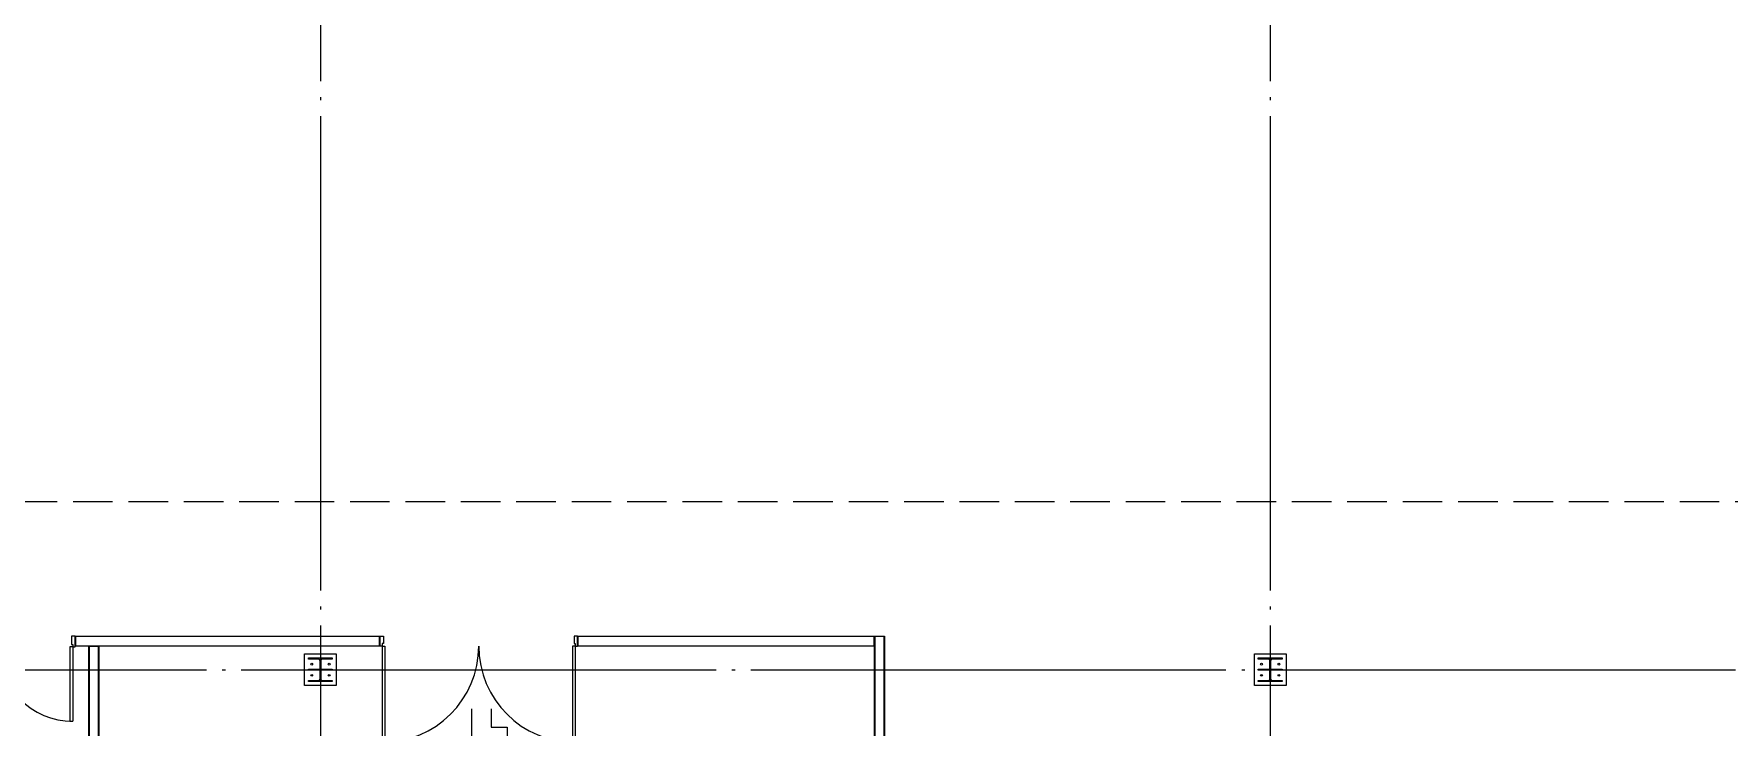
# Model space of a CAD drawing. Header units: millimetres. Extents: x -168200 to 672800, y -7409 to 118800.
# Drawn here: x 61880 to 83298, y 55175 to 63938 of the extents above; entities that cross this region are included whole.
import ezdxf

# ---------------------------------------------------------------- set-up
doc = ezdxf.new("R2010")
doc.units = ezdxf.units.MM
doc.header["$LTSCALE"] = 200
doc.linetypes.add('CEN-GAUN', pattern=[32.2, 30, -1, 0.2, -1])
doc.linetypes.add('DASH', pattern=[0.35, 0.25, -0.1])
doc.layers.add('1 BA', color=9, linetype='Continuous')
doc.layers.add('1 CEN', color=15, linetype='CEN-GAUN')

msp = doc.modelspace()

# ---------------------------------------------------------------- linework, layer by layer
at = {"layer": '1 BA', "linetype": 'DASH', "ltscale": 10}
msp.add_line((43474.5, 58028.8), (87474.5, 58028.8), dxfattribs=at)
at = {"layer": '1 BA'}
for p, q in [((62370, 56190), (62335, 56190)), ((62335, 56190), (62335, 55250)), ((62400, 56325), (62355, 56325)), ((62355, 56325), (62355, 56325)), ((62355, 56325), (62355, 56325)), ((62355, 56325), (62355, 56220)), ((62355, 56220), (62370, 56220)), ((62370, 56220), (62370, 56190)), ((62370, 56190), (62370, 55250)), ((62370, 56190), (62400, 56190)), ((62400, 56200), (62400, 56325)), ((62400, 56325), (66250, 56325)), ((62400, 56190), (62400, 56325)), ((62400, 56262.5), (62404, 56262.5)), ((62404, 56262.5), (62400, 56262.5)), ((66250, 56200), (62400, 56200)), ((66246, 56321), (62404, 56321)), ((62404, 56321), (62404, 56262.5)), ((62404, 56262.5), (62404, 56204)), ((62404, 56204), (66246, 56204)), ((62575, 56200), (62700, 56200)), ((62575, 44200), (62575, 56200)), ((62600, 56196), (62579, 56196)), ((62579, 56196), (62579, 44204)), ((62600, 56200), (62600, 56196)), ((62675, 56196), (62675, 56200)), ((62696, 56196), (62675, 56196)), ((62696, 44204), (62696, 56196)), ((62700, 56200), (62700, 44200)), ((66246, 56204), (66246, 56321)), ((66250, 56325), (66250, 56200)), ((66250, 56325), (66295, 56325)), ((66250, 56200), (66250, 56325)), ((66280, 56200), (66250, 56200)), ((66295, 56230), (66280, 56230)), ((66280, 56230), (66280, 56200)), ((66280, 56200), (66280, 54980)), ((66280, 56200), (66315, 56200)), ((66295, 56325), (66295, 56325)), ((66295, 56325), (66295, 56325)), ((66295, 56325), (66295, 56230)), ((66315, 56200), (66315, 54980)), ((68720, 56200), (68685, 56200)), ((68685, 56200), (68685, 54980)), ((68750, 56325), (68705, 56325)), ((68705, 56325), (68705, 56325)), ((68705, 56325), (68705, 56325)), ((68705, 56325), (68705, 56230)), ((68705, 56230), (68720, 56230)), ((68720, 56230), (68720, 56200)), ((68720, 56200), (68720, 54980)), ((68720, 56200), (68750, 56200)), ((68750, 56200), (68750, 56325)), ((68750, 56325), (72500, 56325)), ((68750, 56200), (68750, 56325)), ((68750, 56262.5), (68754, 56262.5)), ((68754, 56262.5), (68750, 56262.5)), ((72500, 56200), (68750, 56200)), ((72496, 56321), (68754, 56321)), ((68754, 56321), (68754, 56262.5)), ((68754, 56262.5), (68754, 56204)), ((68754, 56204), (72496, 56204)), ((72496, 56204), (72496, 56321)), ((72500, 56325), (72500, 56200)), ((72500, 56325), (72625, 56325)), ((72500, 43100), (72500, 56325)), ((72525, 56321), (72504, 56321)), ((72504, 56321), (72504, 43104)), ((72525, 56325), (72525, 56321)), ((72600, 56321), (72600, 56325)), ((72621, 56321), (72600, 56321)), ((72621, 43104), (72621, 56321)), ((72625, 56325), (72625, 43100)), ((65300, 56100), (65700, 56100)), ((65300, 55700), (65300, 56100)), ((65350, 56035), (65350, 56050)), ((65350, 56050), (65650, 56050)), ((65477, 56035), (65350, 56035)), ((65350, 55906), (65495, 55906)), ((65350, 55894), (65350, 55906)), ((65495, 55783), (65495, 56017)), ((65495, 55906), (65495, 55894)), ((65505, 56017), (65505, 55783)), ((65505, 55906), (65650, 55906)), ((65505, 55894), (65505, 55906)), ((65650, 56035), (65523, 56035)), ((65650, 56050), (65650, 56035)), ((65650, 55906), (65650, 55894)), ((65700, 56100), (65700, 55700)), ((77300, 56100), (77700, 56100)), ((77300, 55700), (77300, 56100)), ((77350, 56035), (77350, 56050)), ((77350, 56050), (77650, 56050)), ((77477, 56035), (77350, 56035)), ((77350, 55906), (77495, 55906)), ((77350, 55894), (77350, 55906)), ((77495, 55783), (77495, 56017)), ((77495, 55906), (77495, 55894)), ((77505, 56017), (77505, 55783)), ((77505, 55906), (77650, 55906)), ((77505, 55894), (77505, 55906)), ((77650, 56035), (77523, 56035)), ((77650, 56050), (77650, 56035)), ((77650, 55906), (77650, 55894)), ((77700, 56100), (77700, 55700)), ((65700, 55700), (65300, 55700)), ((65495, 55894), (65350, 55894)), ((65350, 55750), (65350, 55765)), ((65350, 55765), (65477, 55765)), ((65650, 55750), (65350, 55750)), ((65650, 55894), (65505, 55894)), ((65523, 55765), (65650, 55765)), ((65650, 55765), (65650, 55750)), ((77700, 55700), (77300, 55700)), ((77495, 55894), (77350, 55894)), ((77350, 55750), (77350, 55765)), ((77350, 55765), (77477, 55765)), ((77650, 55750), (77350, 55750)), ((77650, 55894), (77505, 55894)), ((77523, 55765), (77650, 55765)), ((77650, 55765), (77650, 55750)), ((67409.1, 55406.8), (67409.1, 54975)), ((67659.1, 55406.8), (67659.1, 55175)), ((62335, 55250), (62370, 55250)), ((67659.1, 55175), (67859.1, 55175)), ((67859.1, 55175), (67859.1, 54225))]:
    msp.add_line(p, q, dxfattribs=at)
for centre in [(65390, 55970.5), (65610, 55970.5), (77390, 55970.5), (77610, 55970.5), (65390, 55829.5), (65610, 55829.5), (77390, 55829.5), (77610, 55829.5)]:
    msp.add_circle(centre, 11, dxfattribs=at)
for centre, radius, start, end in [((62370, 56190), 940, 180, 270), ((66280, 56200), 1220, 270, 0), ((68720, 56200), 1220, 180, 270), ((65477, 56017), 18, 0, 90), ((65523, 56017), 18, 90, 180), ((77477, 56017), 18, 0, 90), ((77523, 56017), 18, 90, 180), ((65477, 55783), 18, 270, 0), ((65523, 55783), 18, 180, 270), ((77477, 55783), 18, 270, 0), ((77523, 55783), 18, 180, 270)]:
    msp.add_arc(centre, radius, start, end, dxfattribs=at)
at = {"layer": '1 CEN'}
for p, q in [((65500, 95100), (65500, 32900)), ((65500, 95100), (65500, 32900)), ((77500, 95100), (77500, 32900)), ((77500, 95100), (77500, 32900)), ((32300, 55900), (117500, 55900)), ((32300, 55900), (117500, 55900))]:
    msp.add_line(p, q, dxfattribs=at)

doc.saveas('drawing.dxf')
